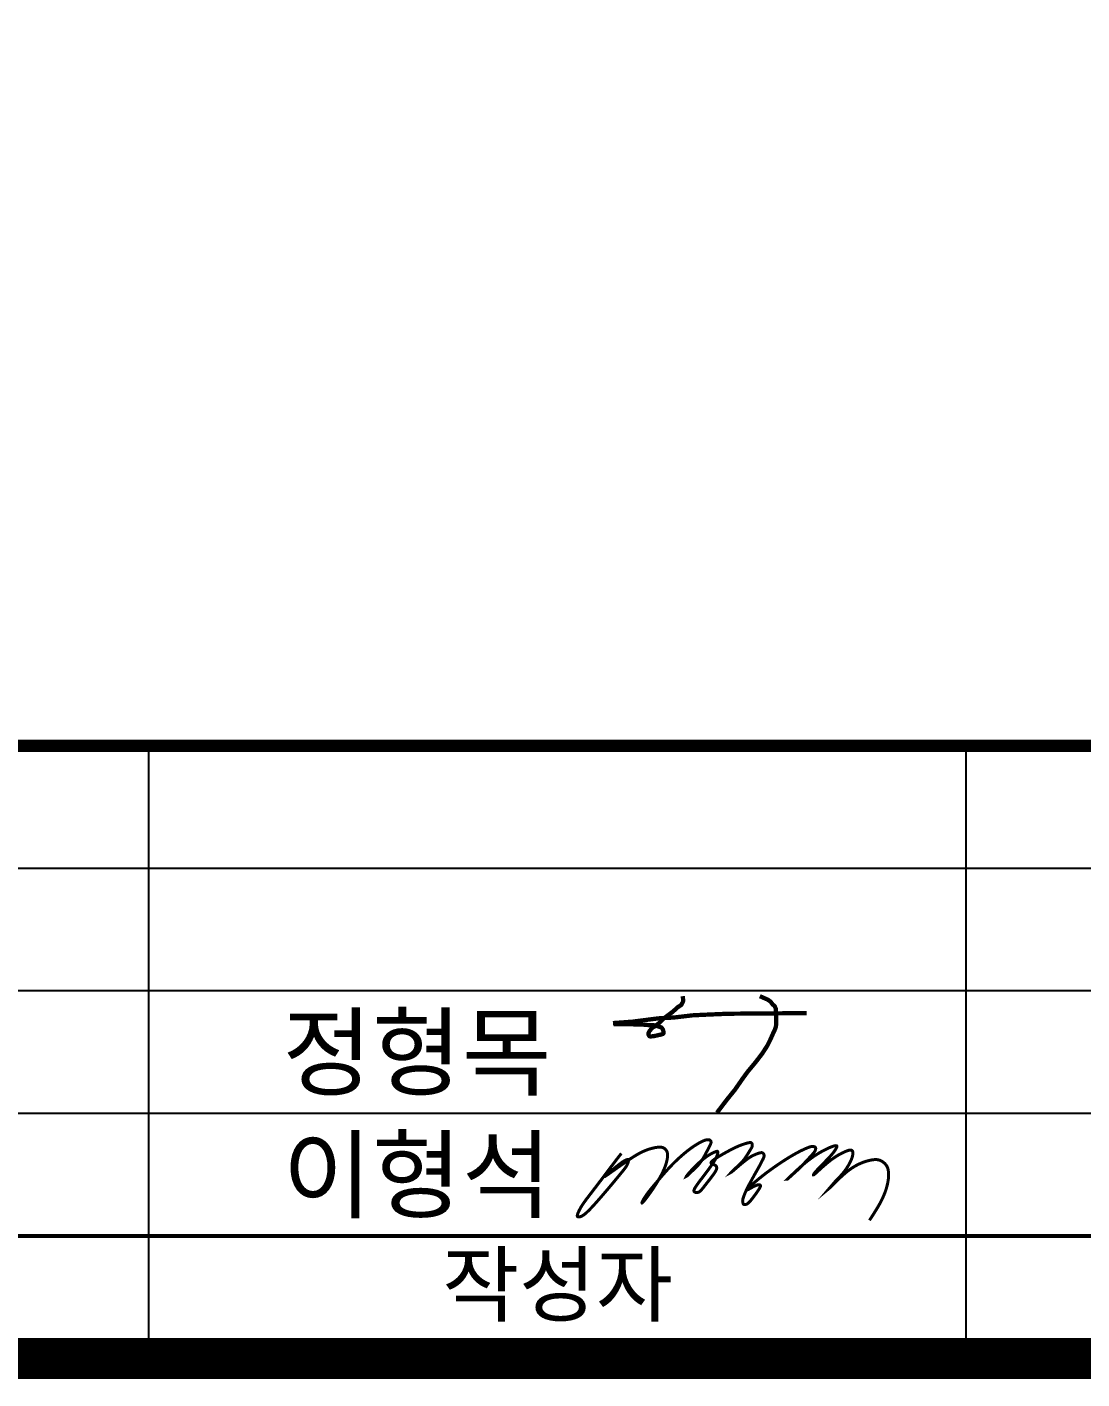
# Model space of a CAD drawing. Extents: x 226182 to 227023, y 224653 to 225247.
# Drawn here: x 226647.5 to 226699.1, y 224671.6 to 224737.8 of the extents above; entities that cross this region are included whole.
import ezdxf
from ezdxf.enums import TextEntityAlignment as Align

# ---------------------------------------------------------------- set-up
doc = ezdxf.new("R2010")
doc.units = 0
doc.header["$LTSCALE"] = 10
doc.header["$MEASUREMENT"] = 0
for name, color, linetype in [('CX-BORD', 3, 'CONTINUOUS'), ('CX-BORD-LIN1', 4, 'CONTINUOUS'), ('CX-BORD-LIN2', 3, 'CONTINUOUS'), ('CX-BORD-TEX2', 7, 'CONTINUOUS'), ('CX-BORD-TEX3', 6, 'CONTINUOUS')]:
    doc.layers.add(name, color=color, linetype=linetype)
doc.styles.add('TB_TEXT', font='Dotum.ttf')
doc.styles.add('TB_WBTXT', font='Dotum.ttf')
doc.styles.add('TB_WMTXT', font='Dotum.ttf')

# ---------------------------------------------------------------- blocks, each defined once
blk = doc.blocks.new('CXBLKA1-KHCA1')
at = {"layer": 'CX-BORD-LIN1', "const_width": 2}
blk.add_lwpolyline([(796, -2.273736754432321e-12), (0, 0), (0, 553.9999999999995), (795.9999999999995, 553.9999999999995)], close=True, dxfattribs=at)
at = {"layer": 'CX-BORD-LIN1'}
for points, const_width in [([(796, 30.00000000000098), (0, 29.99999999999869)], 0.6), ([(566, 6.000000000000252), (270, 5.9999999999993)], 0.2)]:
    blk.add_lwpolyline(points, dxfattribs=dict(at, const_width=const_width))
for points in [[(446, 3.907985046680551e-13), (446, 29.99999999999992)], [(486, 3.019806626980426e-13), (486, 30.00000000000006)]]:
    blk.add_lwpolyline(points, dxfattribs=at)
at = {"layer": 'CX-BORD-LIN2'}
for points in [[(566, 24.00000000000025), (270, 23.9999999999993)], [(566, 18.00000000000136), (270, 18.00000000000041)], [(566, 12.00000000000136), (270, 12.00000000000041)]]:
    blk.add_lwpolyline(points, dxfattribs=at)
at = {"layer": 'CX-BORD-LIN1', "style": 'TB_TEXT'}
for tag, height, p in [('TR_RDAT4', 3.5, (317.5, 26.99999999999994)), ('TR_DGN4', 3.5, (459.1184542177598, 26.99999999999993)), ('TR_CHK4', 3.5, (499.1184542177598, 26.99999999999993)), ('TR_APP4', 3.5, (539.1184542177598, 27.00000000000016)), ('TR_RNUM4', 3, (285.105116618196, 26.63656332936284)), ('TR_RDAT3', 3.5, (317.5, 21.00000000000105)), ('TR_DGN3', 3.5, (459.1184542177598, 21.00000000000104)), ('TR_CHK3', 3.5, (499.1184542177598, 21.00000000000104)), ('TR_APP3', 3.5, (539.1184542177598, 21.00000000000126)), ('TR_RNUM3', 3, (285.105116618196, 20.63656332936395)), ('TR_RDAT2', 3.5, (317.5, 15.00000000000105)), ('TR_DGN2', 3.5, (459.1184542177598, 15.00000000000104)), ('TR_CHK2', 3.5, (499.1184542177598, 15.00000000000104)), ('TR_APP2', 3.5, (539.1184542177598, 15.00000000000126)), ('TR_RNUM2', 3, (285.105116618196, 14.63656332936395)), ('TR_RDAT1', 3.5, (317.5, 8.999999999999943)), ('TR_DGN1', 3.5, (459.1184542177598, 8.999999999999929)), ('TR_CHK1', 3.5, (499.1184542177598, 8.999999999999929)), ('TR_APP1', 3.5, (539.1184542177598, 9.000000000000156)), ('TR_RNUM1', 3, (285.105116618196, 8.636563329362843))]:
    blk.add_attdef(tag, text='', height=height, dxfattribs=at).set_placement(p, align=Align.MIDDLE_CENTER)
for tag, p in [('TR_RCON4', (342.3033138082337, 26.99999999999994)), ('TR_RCON3', (342.3033138082337, 21.00000000000105)), ('TR_RCON2', (342.3033138082337, 15.00000000000105)), ('TR_RCON1', (342.3033138082337, 8.999999999999943))]:
    blk.add_attdef(tag, text='', height=3.5, dxfattribs=at).set_placement(p, align=Align.MIDDLE_LEFT)
at = {"layer": 'CX-BORD-LIN2', "style": 'TB_TEXT'}
blk.add_attdef('TD_VERSION', text='', height=3, rotation=90, dxfattribs=at).set_placement((800.499999405456, 48.01489921212271), align=Align.MIDDLE_CENTER)
at = {"layer": 'CX-BORD-TEX2', "style": 'TB_WMTXT'}
for tag, height, p in [('TB_CNAME', 5, (15.34476638720071, 531.8324131479244)), ('TB_CSCOP', 4, (16.63456755316156, 523.8324131479244))]:
    blk.add_attdef(tag, text='', height=height, dxfattribs=at).set_placement(p, align=Align.BOTTOM_LEFT)
at = {"layer": 'CX-BORD-TEX2', "style": 'TB_WBTXT'}
for tag, height, p in [('TB_MTITIL', 10, (398, 533.326413560618)), ('TB_STITL', 7, (398, 518.326413560618))]:
    blk.add_attdef(tag, text='', height=height, dxfattribs=at).set_placement(p, align=Align.MIDDLE_CENTER)
at = {"layer": 'CX-BORD-TEX3', "style": 'TB_TEXT'}
blk.add_text('작성자', height=3, dxfattribs=at).set_placement((466, 3.662000000000319), align=Align.MIDDLE)
for tag, height, p in [('TD_DCOMP', 4.5, (217.5, 24.99999999999931)), ('TD_CSECT', 4.5, (611, 24.99999999999896)), ('TD_DNAME_TOP', 4.5, (755, 24.99999999999912)), ('TD_DNAME_MAIN', 4.5, (755, 19.00715491911868)), ('TD_CCOMP', 4.5, (217.5, 14.99999999999931)), ('TD_HSCAL', 4.5, (626.6991483434026, 15.23515171695612)), ('TD_VSCAL', 4.5, (655.7793615572627, 15.23515171695612)), ('TD_DNAME_BOT', 3, (755, 13.65422715006187)), ('TD_CNAME', 4.5, (65, 5.752181573154171)), ('TD_FIELD', 4.5, (182.5, 5.52709622435755)), ('TD_CSTEP', 4.5, (253.2440000000001, 5.527096224357066)), ('TD_DWGCODE', 4.5, (641, 5.385823260720159)), ('TD_DWGNO', 4.5, (755, 5.385823260720144))]:
    blk.add_attdef(tag, text='', height=height, dxfattribs=at).set_placement(p, align=Align.MIDDLE_CENTER)
at = {"layer": 'CX-BORD-TEX3', "style": 'TB_TEXT', "width": 0.9}
blk.add_attdef('TD_CDIST', text='', height=4.5, dxfattribs=at).set_placement((656, 24.99999999999902), align=Align.MIDDLE_CENTER)

msp = doc.modelspace()

# ---------------------------------------------------------------- linework, layer by layer
at = {"layer": 'CX-BORD-LIN1'}
for points, const_width in [([(226679.5565414957, 224690.3146791419), (226679.5692207215, 224690.1837325146), (226679.5818999474, 224690.1245954752), (226679.5649939678, 224690.0401133388), (226679.5269573255, 224689.9640800024), (226679.4804671759, 224689.883822266), (226679.3114125567, 224689.7739956841), (226679.0747360899, 224689.5585675719), (226678.6351951153, 224689.2290884778), (226678.3985186485, 224688.9967640686), (226678.2041055777, 224688.8489204928), (226678.0604094102, 224688.7644390079), (226677.9801083367, 224688.6672849745), (226677.9167132427, 224688.5870272381), (226677.8786755652, 224688.4983213532), (226677.8829023189, 224688.4265117653), (226677.9251657149, 224688.3547021774), (226677.9632033924, 224688.3420302804), (226678.13648373, 224688.3547021774), (226678.2083323314, 224688.3715991259), (226678.4872721942, 224688.4349599138), (226678.5887049657, 224688.4687531592), (226678.6140634173, 224688.5025457532), (226678.6098366636, 224688.5870272381), (226678.5887049657, 224688.675733123), (226678.542214816, 224688.7475427109), (226678.49995142, 224688.7855597049), (226678.3858394227, 224688.8235760473), (226678.254822481, 224688.8658167898), (226678.1322580116, 224688.8911618867), (226677.9547509202, 224688.8911618867), (226677.6884892481, 224688.9165063322), (226676.7695611132, 224688.9459012241), (226676.1820972175, 224688.9501249726)], 0.2099999999999999), ([(226683.3284859222, 224690.3154954858), (226683.5493185327, 224690.2159582236), (226683.6835508299, 224690.1596976071), (226683.7788116922, 224690.1034369906), (226683.8654130407, 224690.0341937061), (226683.9544077898, 224689.9124229655), (226684.0516842018, 224689.8286607492), (226684.1085533454, 224689.7075043839), (226684.1220224348, 224689.5474586508), (226684.1300784224, 224688.9216011514), (226684.110932253, 224688.8115706465), (226684.0558871456, 224688.6513079601), (226683.9960552371, 224688.5317093586), (226683.9745156672, 224688.4838695271), (226683.8476623316, 224688.1958148316), (226683.6968874128, 224687.8920333022), (226683.4478785148, 224687.5058590334), (226683.1152144698, 224687.0729114573), (226682.7243572503, 224686.6029228514), (226682.4850306514, 224686.2728300336), (226682.1089769043, 224685.7307640685), (226681.7140875502, 224685.2428009142), (226681.2321247928, 224684.6078678609)], 0.2099999999999999), ([(226676.1387644518, 224688.996014179), (226677.0971050202, 224689.0663135634), (226678.3662015296, 224689.2290650234), (226679.1109704353, 224689.2680149817), (226680.0348913776, 224689.3763144208), (226680.662749084, 224689.4066083985), (226681.7755737209, 224689.4542130344), (226685.6234154466, 224689.4845721632)], 0.2099999999999999), ([(226676.5513693307, 224682.6139705083), (226676.4981287006, 224682.5481708272), (226676.4306411409, 224682.4622247824), (226676.3512326618, 224682.3594100961), (226676.2622292733, 224682.2430044906), (226676.1659569857, 224682.1162856884), (226676.064741809, 224681.9825314118), (226675.9609097535, 224681.8450193831), (226675.8567868291, 224681.7070273246), (226675.7543689227, 224681.5713680053), (226675.6543314276, 224681.43899438), (226675.5570196138, 224681.31039445), (226675.4627787511, 224681.1860562169), (226675.3719541096, 224681.0664676819), (226675.2848909592, 224680.9521168465), (226675.2019345698, 224680.8434917121), (226675.1234302115, 224680.74108028), (226675.0496352132, 224680.6451806188), (226674.9804551406, 224680.5553310651), (226674.9157076181, 224680.4708800227), (226674.8552102703, 224680.3911758956), (226674.798780722, 224680.3155670874), (226674.7462365977, 224680.2434020019), (226674.6973955221, 224680.174029043), (226674.6520751198, 224680.1067966145), (226674.6101386609, 224680.0412472705), (226674.5716319983, 224679.9777001667), (226674.5366466307, 224679.916668609), (226674.5052740563, 224679.8586659033), (226674.4776057736, 224679.8042053558), (226674.4537332812, 224679.7538002723), (226674.4337480776, 224679.7079639588), (226674.4177416611, 224679.6672097214), (226674.4057720431, 224679.6319001555), (226674.3977632856, 224679.6017950135), (226674.3936059634, 224679.5765033378), (226674.3931906514, 224679.5556341704), (226674.3964079243, 224679.5387965534), (226674.4031483571, 224679.525599529), (226674.4133025245, 224679.5156521391), (226674.4267610013, 224679.5085634262), (226674.4434175575, 224679.5040470459), (226674.463178743, 224679.5022351098), (226674.4859543027, 224679.5033643433), (226674.5116539818, 224679.5076714717), (226674.5401875251, 224679.5153932205), (226674.5714646777, 224679.526766315), (226674.6053951847, 224679.5420274805), (226674.6418887909, 224679.5614134425), (226674.6810428668, 224679.5853342214), (226674.723705285, 224679.6148930199), (226674.7709115434, 224679.6513663354), (226674.8236971398, 224679.6960306654), (226674.8830975723, 224679.7501625077), (226674.9501483387, 224679.8150383598), (226675.0258849369, 224679.8919347195), (226675.111342865, 224679.9821280842), (226675.2069853664, 224680.0861862291), (226675.3109866672, 224680.2018420396), (226675.4209487388, 224680.3261196783), (226675.5344735528, 224680.4560433082), (226675.6491630808, 224680.588637092), (226675.7626192943, 224680.7209251927), (226675.872444165, 224680.8499317729), (226675.9762396643, 224680.9726809954), (226676.0720891416, 224681.0867674552), (226676.1600014568, 224681.1920674759), (226676.2404668476, 224681.2890278128), (226676.3139755517, 224681.3780952217), (226676.3810178067, 224681.459716458), (226676.4420838505, 224681.5343382773), (226676.4976639206, 224681.6024074353), (226676.5482482548, 224681.6643706874), (226676.5942848472, 224681.720710258), (226676.6360527181, 224681.772050246), (226676.6737886442, 224681.8190502189), (226676.7077294023, 224681.8623697446), (226676.7381117691, 224681.9026683907), (226676.7651725213, 224681.9406057248), (226676.7891484357, 224681.9768413145), (226676.810276289, 224682.0120347275), (226676.8287804924, 224682.0466770864), (226676.8448359952, 224682.0805857333), (226676.8586053809, 224682.1134095651), (226676.8702512333, 224682.1447974787), (226676.8799361361, 224682.1743983711), (226676.8878226729, 224682.2018611393), (226676.8940734274, 224682.2268346801), (226676.8988509833, 224682.2489678907), (226676.9022334374, 224682.2679806054), (226676.9039609393, 224682.2838764092), (226676.9036891515, 224682.2967298244), (226676.901073737, 224682.3066153734), (226676.8957703583, 224682.3136075788), (226676.887434678, 224682.3177809627), (226676.875722359, 224682.3192100478), (226676.8602890639, 224682.3179693563), (226676.8408386744, 224682.314057159), (226676.8172679483, 224682.3071667204), (226676.7895218622, 224682.2969150532), (226676.7575453932, 224682.2829191699), (226676.7212835178, 224682.2647960836), (226676.6806812128, 224682.2421628068), (226676.6356834551, 224682.2146363523), (226676.5862352214, 224682.1818337328), (226676.5323512435, 224682.1435279859), (226676.4743252736, 224682.1001162485), (226676.4125208188, 224682.0521516823), (226676.3473013864, 224682.0001874491), (226676.2790304836, 224681.9447767105), (226676.2080716175, 224681.8864726283), (226676.1347882954, 224681.8258283642), (226676.0595440244, 224681.76339708), (226675.9833920222, 224681.7002079196), (226675.9101443481, 224681.6391939567), (226675.8443027719, 224681.5837642469), (226675.7903690634, 224681.5373278463), (226675.7528449923, 224681.5032938104), (226675.7362323285, 224681.4850711953), (226675.7450328417, 224681.4860690567), (226675.7837483016, 224681.5096964505), (226675.8551499156, 224681.5580257512), (226675.9550866411, 224681.627782609), (226676.0776768728, 224681.7143559922), (226676.2170390057, 224681.8131348699), (226676.3672914346, 224681.9195082106), (226676.5225525544, 224682.028864983), (226676.6769407599, 224682.1365941559), (226676.824574446, 224682.238084698), (226676.960782144, 224682.3296319099), (226677.0857329312, 224682.4111564194), (226677.200806021, 224682.4834851861), (226677.3073806273, 224682.5474451697), (226677.4068359635, 224682.6038633299), (226677.5005512434, 224682.6535666264), (226677.5899056806, 224682.6973820189), (226677.6762784888, 224682.7361364669), (226677.7607495682, 224682.7705505867), (226677.8432015667, 224682.8009196206), (226677.9232178183, 224682.8274324673), (226678.0003816577, 224682.8502780257), (226678.0742764191, 224682.8696451944), (226678.1444854369, 224682.8857228721), (226678.2105920455, 224682.8986999577), (226678.2721795792, 224682.9087653501), (226678.3289582062, 224682.9160640445), (226678.3811454299, 224682.9205654227), (226678.4290855874, 224682.9221949634), (226678.473123016, 224682.9208781449), (226678.5136020528, 224682.9165404459), (226678.550867035, 224682.9091073447), (226678.5852622997, 224682.8985043198), (226678.6171321842, 224682.8846568498), (226678.6467546727, 224682.8675640073), (226678.674142338, 224682.8475192426), (226678.6992414001, 224682.8248895996), (226678.7219980787, 224682.8000421227), (226678.742358594, 224682.7733438562), (226678.7602691656, 224682.7451618444), (226678.7756760137, 224682.7158631314), (226678.7885253579, 224682.6858147616), (226678.7987843329, 224682.6552410397), (226678.8065037308, 224682.6237953129), (226678.8117552585, 224682.5909881888), (226678.8146106226, 224682.5563302751), (226678.8151415302, 224682.5193321793), (226678.8134196878, 224682.4795045093), (226678.8095168024, 224682.4363578725), (226678.8035045806, 224682.3894028768), (226678.7953641634, 224682.338199347), (226678.7847144277, 224682.2825039776), (226678.7710836843, 224682.2221226802), (226678.7540002443, 224682.1568613666), (226678.7329924185, 224682.0865259485), (226678.7075885181, 224682.0109223374), (226678.6773168538, 224681.9298564452), (226678.6417057367, 224681.8431341837), (226678.6003803301, 224681.7506589722), (226678.5533532066, 224681.652724261), (226678.5007337916, 224681.5497210083), (226678.4426315101, 224681.4420401722), (226678.3791557873, 224681.3300727109), (226678.3104160483, 224681.2142095825), (226678.2365217182, 224681.094841745), (226678.1575822223, 224680.9723601567), (226678.0741550832, 224680.8477005019), (226677.9885902138, 224680.7239773716), (226677.9036856246, 224680.6048500827), (226677.8222393261, 224680.4939779524), (226677.7470493288, 224680.3950202976), (226677.680913643, 224680.3116364357), (226677.6266302795, 224680.2474856837), (226677.5869972487, 224680.2062273586), (226677.5640885345, 224680.1903940638), (226677.5570820149, 224680.198011546), (226677.5644315416, 224680.2259788383), (226677.5845909661, 224680.2711949738), (226677.6160141399, 224680.3305589856), (226677.6571549146, 224680.4009699065), (226677.7064671418, 224680.4793267697), (226677.7624046731, 224680.5625286082), (226677.8235883816, 224680.6479779976), (226677.8893072281, 224680.7350916848), (226677.9590171946, 224680.8237899589), (226678.0321742636, 224680.9139931095), (226678.1082344172, 224681.005621426), (226678.1866536379, 224681.0985951976), (226678.2668879077, 224681.1928347138), (226678.348393209, 224681.288260264), (226678.4307584371, 224681.3847699539), (226678.5141041394, 224681.4821731547), (226678.5986837761, 224681.5802570542), (226678.6847508077, 224681.6788088398), (226678.7725586946, 224681.7776156991), (226678.8623608971, 224681.8764648197), (226678.9544108755, 224681.9751433894), (226679.0489620903, 224682.0734385956), (226679.1461198391, 224682.1710742585), (226679.245396769, 224682.2675207291), (226679.3461573645, 224682.3621849909), (226679.4477661099, 224682.4544740272), (226679.5495874897, 224682.5437948218), (226679.6509859882, 224682.6295543578), (226679.7513260899, 224682.7111596191), (226679.8499722793, 224682.788017589), (226679.9463042903, 224682.8596208019), (226680.0397628556, 224682.9258039964), (226680.1298039575, 224682.9864874617), (226680.2158835782, 224683.0415914873), (226680.2974577001, 224683.0910363625), (226680.3739823054, 224683.1347423768), (226680.4449133763, 224683.1726298195), (226680.5097068952, 224683.2046189799), (226680.5679912202, 224683.2307178919), (226680.6200842126, 224683.2512855664), (226680.6664761098, 224683.2667687586), (226680.7076571489, 224683.2776142238), (226680.7441175674, 224683.2842687173), (226680.7763476023, 224683.2871789944), (226680.804837491, 224683.2867918103), (226680.8300774707, 224683.2835539204), (226680.8524882309, 224683.2778810603), (226680.8722122698, 224683.270064888), (226680.8893225377, 224683.2603660417), (226680.9038919849, 224683.2490451598), (226680.9159935619, 224683.2363628807), (226680.9257002191, 224683.2225798425), (226680.9330849067, 224683.2079566838), (226680.9382205752, 224683.1927540427), (226680.9411527666, 224683.177103567), (226680.9418173907, 224683.1606209418), (226680.9401229485, 224683.1427928614), (226680.9359779414, 224683.1231060205), (226680.9292908709, 224683.1010471133), (226680.919970238, 224683.0761028343), (226680.9079245442, 224683.0477598781), (226680.8930622907, 224683.0155049391), (226680.8753829593, 224682.9790255043), (226680.8552499537, 224682.9388122324), (226680.8331176582, 224682.8955565747), (226680.809440457, 224682.8499499824), (226680.7846727342, 224682.8026839067), (226680.7592688741, 224682.7544497989), (226680.7336832608, 224682.7059391104), (226680.7083702786, 224682.6578432923), (226680.683657167, 224682.6107101917), (226680.6593625867, 224682.5645132384), (226680.6351780538, 224682.5190822579), (226680.6107950841, 224682.4742470758), (226680.585905194, 224682.4298375176), (226680.5601998992, 224682.3856834088), (226680.5333707159, 224682.341614575), (226680.5051091601, 224682.2974608418), (226680.475197521, 224682.2531278223), (226680.4437811808, 224682.2088242806), (226680.4110962949, 224682.1648347683), (226680.3773790186, 224682.1214438372), (226680.3428655072, 224682.0789360388), (226680.3077919161, 224682.0375959251), (226680.2723944007, 224681.9977080475), (226680.2369091164, 224681.9595569579), (226680.2014994755, 224681.9232915745), (226680.1660379191, 224681.8885182827), (226680.1303241452, 224681.8547078344), (226680.0941578519, 224681.8213309814), (226680.0573387373, 224681.7878584756), (226680.0196664994, 224681.753761069), (226679.9809408363, 224681.7185095135), (226679.9409614461, 224681.681574561), (226679.8998944182, 224681.6428972307), (226679.8593714076, 224681.6042996114), (226679.8213904603, 224681.5680740592), (226679.7879496228, 224681.5365129302), (226679.7610469412, 224681.5119085805), (226679.7426804617, 224681.4965533662), (226679.7348482307, 224681.4927396433), (226679.7395482943, 224681.5027597682), (226679.7581670853, 224681.528149949), (226679.7896445816, 224681.5674218035), (226679.8323091477, 224681.6183308019), (226679.8844891481, 224681.678632414), (226679.9445129472, 224681.7460821101), (226680.0107089095, 224681.8184353601), (226680.0814053995, 224681.8934476341), (226680.1549307815, 224681.9688744021), (226680.2298012528, 224682.0427694349), (226680.3052843411, 224682.1143797056), (226680.380835407, 224682.183250488), (226680.455909811, 224682.2489270561), (226680.5299629136, 224682.3109546835), (226680.6024500753, 224682.3688786441), (226680.6728266567, 224682.4222442118), (226680.7405480183, 224682.4705966603), (226680.8051150628, 224682.5136129113), (226680.8662108611, 224682.5514964775), (226680.9235640266, 224682.5845825195), (226680.9769031726, 224682.6132061978), (226681.0259569123, 224682.6377026729), (226681.0704538588, 224682.6584071053), (226681.1101226256, 224682.6756546557), (226681.1446918258, 224682.6897804844), (226681.1740108272, 224682.7010541287), (226681.1984120158, 224682.7094826321), (226681.2183485322, 224682.7150074148), (226681.2342735168, 224682.7175698966), (226681.2466401102, 224682.717111498), (226681.2559014531, 224682.7135736391), (226681.2625106858, 224682.7068977398), (226681.266920949, 224682.6970252203), (226681.2695129512, 224682.6839493755), (226681.2703776726, 224682.6678709982), (226681.2695336614, 224682.6490427564), (226681.2669994661, 224682.6277173175), (226681.2627936348, 224682.6041473492), (226681.2569347158, 224682.5785855194), (226681.2494412574, 224682.5512844956), (226681.2403318079, 224682.5224969454), (226681.2295824648, 224682.492386), (226681.2169995235, 224682.4607566441), (226681.2023468288, 224682.4273243257), (226681.1853882251, 224682.3918044931), (226681.1658875572, 224682.353912594), (226681.1436086698, 224682.3133640767), (226681.1183154076, 224682.2698743895), (226681.0897716152, 224682.22315898), (226681.0578047096, 224682.1730050989), (226681.0224963973, 224682.119487205), (226680.9839919566, 224682.0627515598), (226680.9424366664, 224682.0029444244), (226680.8979758053, 224681.9402120602), (226680.8507546518, 224681.8747007284), (226680.8009184847, 224681.8065566902), (226680.7486125825, 224681.735926207), (226680.6941093685, 224681.6630991445), (226680.6381898445, 224681.5889397863), (226680.5817621567, 224681.5144560205), (226680.5257344515, 224681.4406557352), (226680.4710148752, 224681.3685468184), (226680.4185115743, 224681.2991371582), (226680.3691326949, 224681.2334346427), (226680.3237863835, 224681.17244716), (226680.2831930572, 224681.1169468), (226680.2473222163, 224681.0667624607), (226680.2159556323, 224681.0214872418), (226680.1888750764, 224680.9807142429), (226680.1658623196, 224680.9440365639), (226680.1466991335, 224680.9110473045), (226680.1311672891, 224680.8813395644), (226680.1190485577, 224680.8545064435), (226680.1101731369, 224680.8301897953), (226680.1045649289, 224680.8082264886), (226680.1022962625, 224680.7885021464), (226680.1034394662, 224680.7709023913), (226680.1080668686, 224680.7553128462), (226680.1162507984, 224680.7416191337), (226680.1280635841, 224680.7297068767), (226680.1435775543, 224680.7194616979), (226680.1627594292, 224680.710857892), (226680.1851534944, 224680.7042244404), (226680.2101984269, 224680.6999789968), (226680.237332904, 224680.6985392145), (226680.2659956026, 224680.700322747), (226680.2956252001, 224680.7057472478), (226680.3256603734, 224680.7152303704), (226680.3555397996, 224680.7291897682), (226680.3849287264, 224680.7480138047), (226680.4143986829, 224680.7719736841), (226680.4447477692, 224680.8013113206), (226680.4767740848, 224680.8362686284), (226680.5112757297, 224680.8770875216), (226680.5490508035, 224680.9240099147), (226680.590897406, 224680.9772777218), (226680.6376136372, 224681.037132857), (226680.6895860776, 224681.1034653299), (226680.7455552324, 224681.1747575314), (226680.8038500874, 224681.2491399473), (226680.8627996287, 224681.3247430637), (226680.9207328424, 224681.3996973667), (226680.9759787142, 224681.4721333422), (226681.0268662303, 224681.5401814765), (226681.0717243766, 224681.6019722553), (226681.1092787191, 224681.6560900264), (226681.1398411438, 224681.7029345832), (226681.1641201166, 224681.7433595809), (226681.1828241032, 224681.7782186744), (226681.1966615698, 224681.8083655188), (226681.2063409823, 224681.8346537693), (226681.2125708063, 224681.8579370808), (226681.2160595081, 224681.8790691083), (226681.2174246767, 224681.8987652168), (226681.2169203939, 224681.9171876097), (226681.214709865, 224681.9343602006), (226681.2109562951, 224681.9503069028), (226681.2058228893, 224681.9650516297), (226681.1994728528, 224681.9786182946), (226681.1920693908, 224681.9910308111), (226681.1837757083, 224682.0023130924), (226681.1746674324, 224682.012517878), (226681.1644698775, 224682.0218132117), (226681.1528207798, 224682.0303959635), (226681.1393578756, 224682.0384630029), (226681.1237189011, 224682.0462112), (226681.1055415925, 224682.0538374246), (226681.0844636862, 224682.0615385465), (226681.0601229183, 224682.0695114355), (226681.0326799209, 224682.0780504066), (226681.0043869092, 224682.0878395547), (226680.9780189941, 224682.0996604198), (226680.9563512867, 224682.1142945417), (226680.9421588977, 224682.1325234607), (226680.9382169383, 224682.1551287165), (226680.9473005193, 224682.1828918491), (226680.9721847518, 224682.2165943988), (226681.01473774, 224682.2566975463), (226681.0731995614, 224682.302381037), (226681.1449032872, 224682.3525042573), (226681.2271819881, 224682.4059265936), (226681.3173687351, 224682.4615074321), (226681.4127965991, 224682.5181061594), (226681.510798651, 224682.5745821617), (226681.6087079618, 224682.6297948255), (226681.7042869444, 224682.682770591), (226681.7970153799, 224682.7332041143), (226681.8868023912, 224682.7809571054), (226681.9735571014, 224682.8258912742), (226682.0571886338, 224682.8678683309), (226682.1376061112, 224682.9067499854), (226682.2147186567, 224682.9423979477), (226682.2884353934, 224682.974673928), (226682.3586474141, 224683.0034994814), (226682.4251736903, 224683.0290355458), (226682.4878151632, 224683.0515029039), (226682.5463727743, 224683.0711223388), (226682.6006474647, 224683.0881146335), (226682.6504401756, 224683.1027005709), (226682.6955518485, 224683.1151009342), (226682.7357834245, 224683.1255365061), (226682.7710475327, 224683.134161118), (226682.8017035532, 224683.1408607936), (226682.8282225538, 224683.1454546054), (226682.8510756024, 224683.1477616251), (226682.8707337668, 224683.1476009251), (226682.887668115, 224683.1447915776), (226682.9023497147, 224683.1391526546), (226682.9152496338, 224683.1305032281), (226682.9267394107, 224683.1187727622), (226682.9367924658, 224683.1043322868), (226682.9452826899, 224683.087663224), (226682.9520839741, 224683.0692469957), (226682.9570702093, 224683.0495650237), (226682.9601152863, 224683.02909873), (226682.9610930962, 224683.0083295365), (226682.9598775298, 224682.9877388649), (226682.9563603012, 224682.9676232864), (226682.9505044176, 224682.9475399684), (226682.9422907092, 224682.9268612276), (226682.9317000065, 224682.9049593804), (226682.9187131397, 224682.8812067434), (226682.9033109391, 224682.8549756334), (226682.8854742351, 224682.8256383668), (226682.865183858, 224682.7925672602), (226682.8425026551, 224682.7553965974), (226682.8178215417, 224682.7148085306), (226682.7916134499, 224682.6717471791), (226682.7643513121, 224682.6271566623), (226682.7365080605, 224682.5819810998), (226682.7085566274, 224682.5371646105), (226682.680969945, 224682.4936513143), (226682.6542209455, 224682.4523853301), (226682.6286250207, 224682.4140585738), (226682.6038674005, 224682.3783541457), (226682.579475774, 224682.3447029424), (226682.5549778306, 224682.3125358606), (226682.5299012595, 224682.2812837967), (226682.5037737501, 224682.2503776476), (226682.4761229916, 224682.2192483096), (226682.4464766733, 224682.1873266797), (226682.4144684038, 224682.1541424902), (226682.3801554689, 224682.1196208182), (226682.3437010741, 224682.0837855765), (226682.3052684243, 224682.0466606783), (226682.2650207249, 224682.0082700362), (226682.223121181, 224681.9686375633), (226682.1797329978, 224681.9277871725), (226682.1350193807, 224681.885742777), (226682.0895823581, 224681.8429466822), (226682.0457792524, 224681.8015147659), (226682.0064062093, 224681.763981298), (226681.9742593746, 224681.732880549), (226681.9521348939, 224681.7107467892), (226681.942828913, 224681.7001142887), (226681.9491375776, 224681.703517318), (226681.9738570333, 224681.7234901472), (226682.0186758066, 224681.7615299317), (226682.0808519466, 224681.814985367), (226682.156535883, 224681.880168034), (226682.2418780455, 224681.9533895132), (226682.3330288639, 224682.0309613853), (226682.4261387679, 224682.1091952309), (226682.5173581874, 224682.1844026308), (226682.6028375519, 224682.2528951655), (226682.679544457, 224682.3117915105), (226682.7477151615, 224682.3614387201), (226682.8084030896, 224682.4029909434), (226682.8626616656, 224682.4376023292), (226682.911544314, 224682.4664270269), (226682.9561044593, 224682.4906191852), (226682.9973955257, 224682.5113329532), (226683.0364709377, 224682.5297224802), (226683.074199482, 224682.5467482282), (226683.1107113947, 224682.5625959134), (226683.1459522745, 224682.5772575648), (226683.1798677199, 224682.5907252117), (226683.2124033295, 224682.6029908834), (226683.2435047017, 224682.6140466089), (226683.2731174352, 224682.6238844176), (226683.3011871285, 224682.6324963385), (226683.3276744226, 224682.6398349468), (226683.3526001284, 224682.6456950003), (226683.3760000995, 224682.6498318025), (226683.3979101893, 224682.652000657), (226683.418366251, 224682.6519568676), (226683.4374041382, 224682.6494557377), (226683.4550597044, 224682.644252571), (226683.4713688029, 224682.6361026711), (226683.4863251473, 224682.6248593128), (226683.4997538919, 224682.6107676559), (226683.5114380512, 224682.5941708316), (226683.5211606394, 224682.5754119707), (226683.5287046711, 224682.5548342045), (226683.5338531607, 224682.5327806639), (226683.5363891225, 224682.5095944799), (226683.5360955711, 224682.4856187837), (226683.5328339284, 224682.4611040492), (226683.5267792473, 224682.4359301214), (226683.5181849883, 224682.4098841886), (226683.5073046117, 224682.3827534387), (226683.4943915781, 224682.35432506), (226683.4796993479, 224682.3243862403), (226683.4634813815, 224682.2927241679), (226683.4459911395, 224682.2591260307), (226683.4274519972, 224682.2234579253), (226683.4079669899, 224682.1859015817), (226683.3876090681, 224682.1467176386), (226683.3664511821, 224682.1061667345), (226683.3445662822, 224682.0645095079), (226683.3220273186, 224682.0220065973), (226683.2989072418, 224681.9789186415), (226683.2752790022, 224681.9355062788), (226683.2512063793, 224681.8919663168), (226683.2267164703, 224681.848240238), (226683.2018272015, 224681.8042056944), (226683.1765564994, 224681.7597403375), (226683.1509222905, 224681.7147218188), (226683.124942501, 224681.6690277901), (226683.0986350575, 224681.622535903), (226683.0720178864, 224681.5751238092), (226683.0451332309, 224681.5267560399), (226683.0181206012, 224681.4777446446), (226682.9911438243, 224681.4284885527), (226682.9643667273, 224681.3793866932), (226682.9379531372, 224681.3308379955), (226682.912066881, 224681.2832413885), (226682.8868717857, 224681.2369958017), (226682.8625316783, 224681.1925001641), (226682.8391587648, 224681.1500000372), (226682.8166587661, 224681.1091275112), (226682.7948857821, 224681.0693613088), (226682.7736939127, 224681.0301801524), (226682.7529372577, 224680.9910627645), (226682.732469917, 224680.9514878676), (226682.7121459904, 224680.9109341844), (226682.6918195779, 224680.8688804372), (226682.6714085587, 224680.8250021561), (226682.6510859301, 224680.7797621015), (226682.6310884687, 224680.7338198413), (226682.6116529514, 224680.6878349433), (226682.5930161547, 224680.6424669754), (226682.5754148555, 224680.5983755056), (226682.5590858304, 224680.5562201016), (226682.5442658561, 224680.5166603314), (226682.5311521429, 224680.4801833321), (226682.5197836359, 224680.4465865183), (226682.5101597138, 224680.4154948737), (226682.5022797551, 224680.3865333822), (226682.4961431385, 224680.3593270275), (226682.4917492428, 224680.3335007937), (226682.4890974464, 224680.3086796643), (226682.4881871282, 224680.2844886232), (226682.4889906729, 224680.2606736742), (226682.4913724908, 224680.2374649), (226682.4951699981, 224680.2152134037), (226682.5002206112, 224680.1942702879), (226682.5063617465, 224680.1749866556), (226682.5134308202, 224680.1577136096), (226682.5212652489, 224680.1428022526), (226682.5297024488, 224680.1306036875), (226682.5386249639, 224680.1213506544), (226682.5480958482, 224680.1148024422), (226682.5582232836, 224680.1105999775), (226682.5691154518, 224680.1083841864), (226682.5808805345, 224680.1077959954), (226682.5936267134, 224680.1084763307), (226682.6074621704, 224680.1100661186), (226682.6224950869, 224680.1122062856), (226682.6389187534, 224680.1148418362), (226682.6572668938, 224680.1191340882), (226682.6781583406, 224680.1265484379), (226682.7022119263, 224680.1385502815), (226682.7300464834, 224680.1566050152), (226682.7622808443, 224680.1821780351), (226682.7995338415, 224680.2167347373), (226682.8424243076, 224680.2617405182), (226682.8911650136, 224680.3179555734), (226682.9443444851, 224680.3833192967), (226683.0001451863, 224680.4550658819), (226683.0567495814, 224680.5304295221), (226683.1123401345, 224680.606644411), (226683.1650993098, 224680.6809447419), (226683.2132095715, 224680.7505647084), (226683.254853384, 224680.8127385039), (226683.2886463698, 224680.8653470053), (226683.3149367867, 224680.908857823), (226683.3345060507, 224680.9443852508), (226683.3481355782, 224680.9730435826), (226683.3566067853, 224680.9959471121), (226683.3607010884, 224681.0142101333), (226683.3611999036, 224681.02894694), (226683.358884647, 224681.0412718259), (226683.3543913528, 224681.0520903209), (226683.3477745262, 224681.0614728983), (226683.33894329, 224681.0692812675), (226683.3278067675, 224681.0753771377), (226683.3142740814, 224681.0796222182), (226683.2982543549, 224681.0818782185), (226683.2796567109, 224681.0820068477), (226683.2583902725, 224681.0798698152), (226683.2343460288, 224681.0753261734), (226683.2073424334, 224681.0682243473), (226683.177179806, 224681.0584101045), (226683.1436584665, 224681.045729213), (226683.1065787345, 224681.0300274409), (226683.0657409299, 224681.011150556), (226683.0209453724, 224680.9889443261), (226682.9719923818, 224680.9632545194), (226682.9192631848, 224680.9343869438), (226682.8654626361, 224680.9044875686), (226682.8138764972, 224680.876162403), (226682.7677905298, 224680.8520174564), (226682.7304904956, 224680.8346587384), (226682.7052621561, 224680.826692258), (226682.6953912731, 224680.8307240249), (226682.7041636081, 224680.8493600483), (226682.7338331375, 224680.8843469674), (226682.7825266972, 224680.9339939401), (226682.8473393379, 224680.9957507544), (226682.9253661101, 224681.067067198), (226683.0137020645, 224681.1453930587), (226683.1094422518, 224681.2281781244), (226683.2096817226, 224681.3128721829), (226683.3115155276, 224681.396925022), (226683.4125017539, 224681.4782291992), (226683.512050635, 224681.5564483512), (226683.6100354408, 224681.6316888839), (226683.7063294413, 224681.7040572037), (226683.8008059065, 224681.7736597169), (226683.8933381064, 224681.8406028295), (226683.9837993109, 224681.9049929479), (226684.07206279, 224681.9669364784), (226684.1580652822, 224682.0265491265), (226684.2419974008, 224682.0839837964), (226684.3241132275, 224682.1394026917), (226684.4046668439, 224682.1929680158), (226684.4839123319, 224682.2448419723), (226684.5621037733, 224682.2951867649), (226684.6394952496, 224682.3441645971), (226684.7163408427, 224682.3919376723), (226684.7928099405, 224682.4386141264), (226684.8687331549, 224682.4840858234), (226684.9438564041, 224682.5281905593), (226685.0179256063, 224682.5707661306), (226685.0906866794, 224682.6116503334), (226685.1618855418, 224682.6506809638), (226685.2312681116, 224682.687695818), (226685.2985803068, 224682.7225326923), (226685.3635559907, 224682.7550484457), (226685.4258808076, 224682.7851761893), (226685.4852283467, 224682.8128680967), (226685.5412721972, 224682.838076342), (226685.5936859486, 224682.8607530988), (226685.6421431901, 224682.8808505412), (226685.6863175109, 224682.8983208429), (226685.7258825005, 224682.9131161777), (226685.7606810326, 224682.9252343526), (226685.7912331192, 224682.9348557065), (226685.8182280569, 224682.9422062112), (226685.8423551421, 224682.9475118386), (226685.8643036714, 224682.9509985608), (226685.8847629412, 224682.9528923495), (226685.9044222482, 224682.9534191767), (226685.9239708887, 224682.9528050143), (226685.9438955948, 224682.9512044958), (226685.9638728396, 224682.9484869008), (226685.9833765319, 224682.9444501708), (226686.0018805803, 224682.9388922467), (226686.0188588935, 224682.9316110701), (226686.0337853801, 224682.9224045819), (226686.0461339488, 224682.9110707236), (226686.0553785083, 224682.8974074364), (226686.0611351546, 224682.8813168117), (226686.0635887326, 224682.8631175416), (226686.0630662748, 224682.843232468), (226686.0598948136, 224682.8220844333), (226686.0544013814, 224682.8000962795), (226686.0469130107, 224682.777690849), (226686.0377567336, 224682.7552909836), (226686.0272595827, 224682.7333195258), (226686.0156425674, 224682.7120379788), (226686.0027026053, 224682.6910624909), (226685.988130591, 224682.6698478718), (226685.9716174192, 224682.6478489311), (226685.9528539845, 224682.6245204782), (226685.9315311816, 224682.5993173228), (226685.9073399052, 224682.5716942746), (226685.87997105, 224682.5411061429), (226685.8492396672, 224682.5071717333), (226685.8154574355, 224682.4701658342), (226685.7790601904, 224682.4305272295), (226685.7404837671, 224682.3886947038), (226685.7001640011, 224682.345107041), (226685.6585367277, 224682.3002030255), (226685.6160377823, 224682.2544214414), (226685.5731030004, 224682.2082010729), (226685.5301168032, 224682.1619523418), (226685.4872579569, 224682.1159722201), (226685.4446538135, 224682.0705293175), (226685.402431725, 224682.0258922435), (226685.3607190436, 224681.9823296077), (226685.3196431212, 224681.9401100199), (226685.2793313099, 224681.8995020894), (226685.2399109618, 224681.860774426), (226685.201403406, 224681.8240343006), (226685.1634058796, 224681.7887436293), (226685.125409597, 224681.7542029896), (226685.0869057725, 224681.719712959), (226685.0473856202, 224681.684574115), (226685.0063403544, 224681.6480870351), (226684.9632611894, 224681.6095522966), (226684.9176393395, 224681.5682704771), (226684.8695683583, 224681.5241719678), (226684.8215511574, 224681.4797064149), (226684.7766929878, 224681.4379532785), (226684.7380991006, 224681.4019920187), (226684.7088747466, 224681.3749020952), (226684.692125177, 224681.3597629683), (226684.6909556428, 224681.3596540978), (226684.7084713949, 224681.3776549438), (226684.7467485763, 224681.4157776969), (226684.8037468977, 224681.4717654699), (226684.8763969617, 224681.5422941061), (226684.9616293708, 224681.6240394491), (226685.0563747278, 224681.7136773421), (226685.1575636351, 224681.8078836285), (226685.2621266955, 224681.903334152), (226685.3669945115, 224681.9967047556), (226685.469666745, 224682.0852753914), (226685.569919295, 224682.1687424447), (226685.6680971198, 224682.2474064097), (226685.7645451778, 224682.3215677802), (226685.8596084273, 224682.3915270502), (226685.9536318265, 224682.4575847137), (226686.0469603339, 224682.5200412646), (226686.1399389076, 224682.5791971968), (226686.2326857287, 224682.635257289), (226686.3244118685, 224682.688043458), (226686.4141016209, 224682.7372819051), (226686.50073928, 224682.7826988319), (226686.5833091396, 224682.8240204397), (226686.6607954938, 224682.86097293), (226686.7321826365, 224682.8932825041), (226686.7964548617, 224682.9206753636), (226686.8528655878, 224682.9430004591), (226686.9017447309, 224682.9605977388), (226686.9436913316, 224682.9739298999), (226686.9793044303, 224682.9834596398), (226687.0091830678, 224682.989649656), (226687.0339262845, 224682.9929626457), (226687.054133121, 224682.9938613063), (226687.0704026177, 224682.9928083353), (226687.0832490179, 224682.9901498595), (226687.0928473742, 224682.9857657242), (226687.099287942, 224682.9794192044), (226687.1026609765, 224682.970873575), (226687.103056733, 224682.9598921109), (226687.1005654668, 224682.9462380869), (226687.0952774331, 224682.929674778), (226687.0872828873, 224682.9099654591), (226687.0766510664, 224682.8869536419), (226687.0633671351, 224682.8608037858), (226687.0473952397, 224682.8317605869), (226687.0286995269, 224682.8000687413), (226687.0072441429, 224682.7659729452), (226686.9829932343, 224682.7297178948), (226686.9559109475, 224682.6915482861), (226686.9259614289, 224682.6517088154), (226686.8931662147, 224682.6104317585), (226686.8577763992, 224682.5678997105), (226686.8201004667, 224682.5242828459), (226686.7804469011, 224682.4797513395), (226686.7391241866, 224682.4344753661), (226686.6964408073, 224682.3886251003), (226686.6527052471, 224682.3423707168), (226686.6082259903, 224682.2958823903), (226686.563302454, 224682.2493289671), (226686.5181977867, 224682.2028739789), (226686.4731660705, 224682.1566796292), (226686.4284613871, 224682.1109081212), (226686.3843378182, 224682.0657216582), (226686.3410494456, 224682.0212824437), (226686.2988503512, 224681.977752681), (226686.2579946165, 224681.9352945734), (226686.2187272567, 224681.8940689958), (226686.1812570188, 224681.8542315094), (226686.1457835831, 224681.815936347), (226686.11250663, 224681.7793377414), (226686.0816258397, 224681.7445899254), (226686.0533408926, 224681.7118471316), (226686.0278514688, 224681.681263593), (226686.0053572489, 224681.6529935422), (226685.9861336435, 224681.627306454), (226685.9707589866, 224681.6049327703), (226685.9598873424, 224681.5867181755), (226685.9541727753, 224681.5735083533), (226685.9542693496, 224681.5661489879), (226685.9608311296, 224681.5654857632), (226685.9745121797, 224681.5723643632), (226685.9959665643, 224681.5876304722), (226686.025590967, 224681.611800454), (226686.0627525491, 224681.6440733924), (226686.1065610909, 224681.6833190513), (226686.1561263731, 224681.7284071948), (226686.2105581762, 224681.7782075864), (226686.2689662806, 224681.8315899903), (226686.3304604669, 224681.8874241701), (226686.3941505157, 224681.9445798896), (226686.4592400719, 224682.0020448121), (226686.5253082387, 224682.0592781965), (226686.5920279838, 224682.1158572013), (226686.659072275, 224682.1713589847), (226686.7261140799, 224682.2253607051), (226686.7928263663, 224682.2774395208), (226686.8588821017, 224682.3271725899), (226686.923954254, 224682.374137071), (226686.9877310406, 224682.4179956733), (226687.0499616782, 224682.4587533095), (226687.110410633, 224682.4965004438), (226687.1688423716, 224682.5313275399), (226687.2250213603, 224682.5633250616), (226687.2787120656, 224682.5925834728), (226687.3296789537, 224682.6191932374), (226687.3776864912, 224682.6432448194), (226687.4225535461, 224682.6648366536), (226687.4643165935, 224682.684099059), (226687.5030665101, 224682.7011703261), (226687.5388941727, 224682.7161887448), (226687.571890458, 224682.7292926055), (226687.6021462428, 224682.7406201983), (226687.6297524038, 224682.7503098134), (226687.6547998179, 224682.758499741), (226687.6774095503, 224682.7653118655), (226687.6978234211, 224682.7708024481), (226687.7163134389, 224682.7750113438), (226687.7331516123, 224682.7779784081), (226687.7486099501, 224682.7797434962), (226687.7629604608, 224682.7803464634), (226687.776475153, 224682.779827165), (226687.7894260353, 224682.7782254561), (226687.8020155687, 224682.7755501727), (226687.8141680224, 224682.771686073), (226687.8257381184, 224682.7664868958), (226687.8365805781, 224682.7598063798), (226687.8465501234, 224682.7514982638), (226687.8555014757, 224682.7414162865), (226687.863289357, 224682.7294141867), (226687.8697684888, 224682.7153457032), (226687.8748299641, 224682.6991323915), (226687.8785103617, 224682.6809670733), (226687.8808826315, 224682.6611103873), (226687.8820197235, 224682.6398229718), (226687.8819945879, 224682.6173654655), (226687.8808801745, 224682.5939985066), (226687.8787494335, 224682.569982734), (226687.8756753148, 224682.545578786), (226687.871712531, 224682.5209821414), (226687.8668428444, 224682.4961276408), (226687.8610297798, 224682.4708849651), (226687.854236862, 224682.445123795), (226687.8464276159, 224682.4187138112), (226687.8375655662, 224682.3915246949), (226687.8276142379, 224682.3634261267), (226687.8165371556, 224682.3342877874), (226687.8043100026, 224682.3040227977), (226687.7909570955, 224682.272718037), (226687.7765149095, 224682.2405038243), (226687.7610199194, 224682.2075104788), (226687.7445086004, 224682.1738683198), (226687.7270174274, 224682.1397076663), (226687.7085828755, 224682.1051588374), (226687.6892414197, 224682.0703521523), (226687.6690476691, 224682.0354205872), (226687.6481287683, 224682.0005077464), (226687.6266299963, 224681.9657598911), (226687.6046966318, 224681.9313232825), (226687.5824739536, 224681.8973441822), (226687.5601072405, 224681.8639688512), (226687.5377417713, 224681.8313435509), (226687.5155228248, 224681.7996145428), (226687.4934988272, 224681.7688305803), (226687.4713307953, 224681.7386503871), (226687.4485828932, 224681.7086351792), (226687.4248192848, 224681.6783461724), (226687.3996041344, 224681.6473445827), (226687.3725016061, 224681.6151916262), (226687.343075864, 224681.5814485187), (226687.3108910723, 224681.5456764761), (226687.2757171546, 224681.5076126669), (226687.2381470728, 224681.4676980684), (226687.1989795482, 224681.4265496104), (226687.1590133022, 224681.3847842225), (226687.1190470562, 224681.3430188348), (226687.0798795316, 224681.3018703767), (226687.0423094498, 224681.2619557782), (226687.007135532, 224681.223891969), (226686.9749628987, 224681.1881633663), (226686.9456222652, 224681.154724337), (226686.9187507458, 224681.1233967358), (226686.8939854548, 224681.0940024171), (226686.8709635066, 224681.0663632353), (226686.8493220155, 224681.040301045), (226686.8286980957, 224681.0156377007), (226686.8087288615, 224680.9921950568), (226686.7894690255, 224680.9701685924), (226686.7726436926, 224680.9512482843), (226686.760395566, 224680.9374977345), (226686.7548673488, 224680.9309805444), (226686.7582017442, 224680.9337603154), (226686.7725414554, 224680.9479006493), (226686.8000291855, 224680.9754651478), (226686.8428076376, 224681.0185174123), (226686.9021991541, 224681.0782093358), (226686.9762446336, 224681.152045977), (226687.0621646136, 224681.236620686), (226687.1571796319, 224681.328526813), (226687.2585102263, 224681.424357708), (226687.3633769343, 224681.5207067211), (226687.4690002938, 224681.6141672022), (226687.5726008422, 224681.7013325017), (226687.6718807024, 224681.779491407), (226687.7664683361, 224681.8487144543), (226687.8564737903, 224681.909767618), (226687.9420071119, 224681.9634168716), (226688.0231783477, 224682.0104281893), (226688.1000975446, 224682.0515675448), (226688.1728747494, 224682.0876009121), (226688.2416200091, 224682.1192942651), (226688.3065097232, 224682.1473399831), (226688.3679857029, 224682.1721360674), (226688.426556112, 224682.1940069247), (226688.4827291144, 224682.2132769618), (226688.5370128739, 224682.2302705853), (226688.5899155544, 224682.245312202), (226688.6419453198, 224682.2587262186), (226688.693610334, 224682.2708370418), (226688.7452856406, 224682.2818662567), (226688.7968138031, 224682.2916241624), (226688.8479042646, 224682.2998182359), (226688.8982664684, 224682.3061559547), (226688.9476098577, 224682.310344796), (226688.9956438758, 224682.3120922371), (226689.0420779658, 224682.3111057554), (226689.086621571, 224682.3070928281), (226689.129053786, 224682.2998544545), (226689.169432311, 224682.2895657222), (226689.2078844976, 224682.2764952407), (226689.2445376975, 224682.2609116195), (226689.2795192621, 224682.2430834683), (226689.3129565431, 224682.2232793964), (226689.3449768921, 224682.2017680134), (226689.3757076607, 224682.178817929), (226689.4052277743, 224682.1546489989), (226689.4334224538, 224682.129286064), (226689.4601284941, 224682.1027052118), (226689.4851826898, 224682.0748825294), (226689.5084218357, 224682.0457941042), (226689.5296827265, 224682.0154160234), (226689.5488021571, 224681.9837243744), (226689.5656169221, 224681.9506952442), (226689.5800242973, 224681.9163344113), (226689.5921634822, 224681.8807664165), (226689.6022341571, 224681.8441454917), (226689.6104360025, 224681.8066258689), (226689.6169686989, 224681.7683617799), (226689.6220319267, 224681.7295074565), (226689.6258253663, 224681.6902171308), (226689.628548698, 224681.6506450344), (226689.6303561639, 224681.6108762544), (226689.6312202524, 224681.5707192972), (226689.6310680131, 224681.5299135243), (226689.6298264959, 224681.488198297), (226689.6274227506, 224681.445312977), (226689.6237838272, 224681.4009969257), (226689.6188367753, 224681.3549895046), (226689.6125086447, 224681.3070300751), (226689.6047478143, 224681.2569652697), (226689.5955879783, 224681.2050708047), (226689.58508416, 224681.1517296672), (226689.5732913825, 224681.0973248447), (226689.5602646692, 224681.0422393243), (226689.5460590433, 224680.9868560934), (226689.530729528, 224680.9315581391), (226689.5143311464, 224680.8767284488), (226689.4969430315, 224680.8227118838), (226689.4787407542, 224680.7697008019), (226689.459923995, 224680.7178494351), (226689.4406924347, 224680.6673120151), (226689.4212457537, 224680.6182427741), (226689.4017836327, 224680.5707959437), (226689.3825057522, 224680.5251257559), (226689.3636117928, 224680.4813864428), (226689.3451530133, 224680.4395126122), (226689.3265869854, 224680.3985603772), (226689.3072228587, 224680.3573662272), (226689.2863697832, 224680.314766651), (226689.2633369085, 224680.2695981379), (226689.2374333846, 224680.2206971773), (226689.2079683613, 224680.1669002581), (226689.1742509883, 224680.1070438696), (226689.1356450244, 224680.0400974771), (226689.091732664, 224679.9655624507), (226689.0421507102, 224679.8830731362), (226688.9865359665, 224679.7922638801), (226688.924525236, 224679.6927690281), (226688.8557553221, 224679.5842229266), (226688.779863028, 224679.4662599217), (226688.696485157, 224679.3385143593)], 0.1469999999999999)]:
    msp.add_lwpolyline(points, dxfattribs=dict(at, const_width=const_width))

# ---------------------------------------------------------------- block references
at = {"layer": 'CX-BORD'}
ref = msp.add_blockref('CXBLKA1-KHCA1', (226207.4286733699, 224672.5691643718), dxfattribs=at)
ref.add_attrib('TR_DGN1', '이형석', dxfattribs={"layer": 'CX-BORD-LIN1', "height": 3.5, "style": 'TB_TEXT'}).set_placement((226666.5471275877, 224681.5691643718), align=Align.MIDDLE_CENTER)
ref.add_attrib('TR_DGN2', '정형목', dxfattribs={"layer": 'CX-BORD-LIN1', "height": 3.5, "style": 'TB_TEXT'}).set_placement((226666.5471275877, 224687.5691643718), align=Align.MIDDLE_CENTER)

doc.saveas('drawing.dxf')
